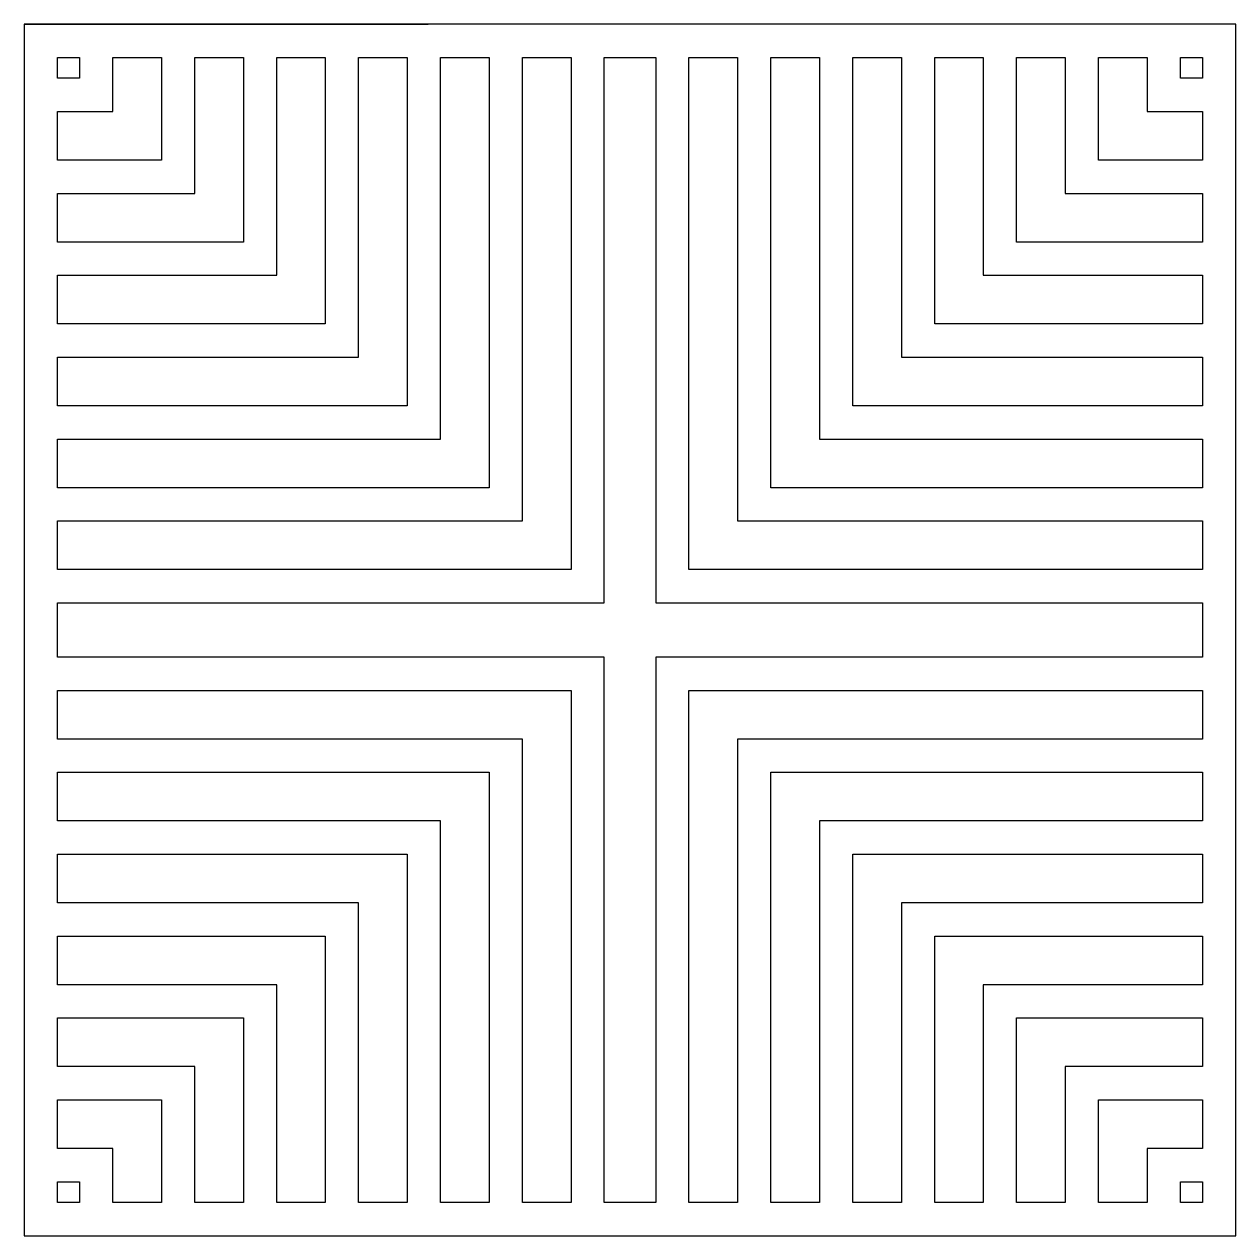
# Model space of a CAD drawing. Extents: x 283 to 1134, y 283 to 1134.
import ezdxf

# ---------------------------------------------------------------- set-up
doc = ezdxf.new("R2010")
doc.units = 0
doc.header["$MEASUREMENT"] = 0
doc.layers.add('Poly', color=3, linetype='CONTINUOUS')

msp = doc.modelspace()

# ---------------------------------------------------------------- linework, layer by layer
at = {"layer": 'Poly', "color": 0, "true_color": 0x000000}
for points in [[(283.4644, 1133.5372), (283.4644, 850.0732), (283.4644, 566.6092), (283.4644, 283.1452), (566.9294, 283.1452), (850.3934, 283.1452), (1133.8584, 283.1452), (1133.8584, 566.6092), (1133.8584, 850.0732), (1133.8584, 1133.5372), (850.3934, 1133.5372), (566.9294, 1133.5372), (283.4644, 1133.5372), (566.9294, 1133.5372), (283.4644, 1133.5372)], [(322.3394, 1110.1962), (322.3394, 1105.3512), (322.3394, 1100.5062), (322.3394, 1095.6602), (317.1624, 1095.6602), (311.9834, 1095.6602), (306.8054, 1095.6602), (306.8054, 1100.5062), (306.8054, 1105.3512), (306.8054, 1110.1962), (311.9834, 1110.1962), (317.1624, 1110.1962), (322.3394, 1110.1962)], [(633.1184, 784.8822), (633.1184, 893.3202), (633.1184, 1001.7582), (633.1184, 1110.1962), (644.5024, 1110.1962), (655.8864, 1110.1962), (667.2704, 1110.1962), (667.2704, 990.3752), (667.2704, 870.5542), (667.2704, 750.7342), (547.1154, 750.7342), (426.9604, 750.7342), (306.8054, 750.7342), (306.8054, 762.1162), (306.8054, 773.4992), (306.8054, 784.8822), (415.5764, 784.8822), (524.3474, 784.8822), (633.1184, 784.8822)], [(575.6344, 842.3662), (575.6344, 931.6432), (575.6344, 1020.9202), (575.6344, 1110.1962), (587.0154, 1110.1962), (598.3964, 1110.1962), (609.7774, 1110.1962), (609.7774, 1009.5382), (609.7774, 908.8812), (609.7774, 808.2232), (508.7874, 808.2232), (407.7964, 808.2232), (306.8054, 808.2232), (306.8054, 819.6042), (306.8054, 830.9852), (306.8054, 842.3662), (396.4154, 842.3662), (486.0244, 842.3662), (575.6344, 842.3662)], [(518.1454, 899.8562), (518.1454, 969.9692), (518.1454, 1040.0832), (518.1454, 1110.1962), (529.5274, 1110.1962), (540.9104, 1110.1962), (552.2934, 1110.1962), (552.2934, 1028.7002), (552.2934, 947.2032), (552.2934, 865.7072), (470.4644, 865.7072), (388.6344, 865.7072), (306.8054, 865.7072), (306.8054, 877.0902), (306.8054, 888.4732), (306.8054, 899.8562), (377.2524, 899.8562), (447.6984, 899.8562), (518.1454, 899.8562)], [(460.6604, 957.3402), (460.6604, 1008.2922), (460.6604, 1059.2442), (460.6604, 1110.1962), (472.0414, 1110.1962), (483.4224, 1110.1962), (494.8034, 1110.1962), (494.8034, 1047.8632), (494.8034, 985.5302), (494.8034, 923.1972), (432.1374, 923.1972), (369.4714, 923.1972), (306.8054, 923.1972), (306.8054, 934.5782), (306.8054, 945.9592), (306.8054, 957.3402), (358.0904, 957.3402), (409.3764, 957.3402), (460.6604, 957.3402)], [(403.1704, 1014.8302), (403.1704, 1046.6182), (403.1704, 1078.4072), (403.1704, 1110.1962), (414.5534, 1110.1962), (425.9364, 1110.1962), (437.3194, 1110.1962), (437.3194, 1067.0252), (437.3194, 1023.8532), (437.3194, 980.6812), (393.8154, 980.6812), (350.3104, 980.6812), (306.8054, 980.6812), (306.8054, 992.0642), (306.8054, 1003.4462), (306.8054, 1014.8302), (338.9274, 1014.8302), (371.0494, 1014.8302), (403.1704, 1014.8302)], [(345.6814, 1110.1962), (357.0644, 1110.1962), (368.4464, 1110.1962), (379.8294, 1110.1962), (379.8294, 1086.1882), (379.8294, 1062.1792), (379.8294, 1038.1712), (355.4884, 1038.1712), (331.1474, 1038.1712), (306.8054, 1038.1712), (306.8054, 1049.5532), (306.8054, 1060.9372), (306.8054, 1072.3192), (319.7644, 1072.3192), (332.7224, 1072.3192), (345.6814, 1072.3192), (345.6814, 1084.9452), (345.6814, 1097.5702), (345.6814, 1110.1962)], [(726.7144, 689.2912), (726.7144, 561.6892), (726.7144, 434.0882), (726.7144, 306.4862), (714.6794, 306.4862), (702.6454, 306.4862), (690.6114, 306.4862), (690.6114, 434.0882), (690.6114, 561.6892), (690.6114, 689.2912), (562.6764, 689.2912), (434.7404, 689.2912), (306.8054, 689.2912), (306.8054, 701.9912), (306.8054, 714.6922), (306.8054, 727.3922), (434.7404, 727.3922), (562.6764, 727.3922), (690.6114, 727.3922), (690.6114, 854.9932), (690.6114, 982.5952), (690.6114, 1110.1962), (702.6454, 1110.1962), (714.6794, 1110.1962), (726.7144, 1110.1962), (726.7144, 982.5952), (726.7144, 854.9932), (726.7144, 727.3922), (854.6484, 727.3922), (982.5834, 727.3922), (1110.5164, 727.3922), (1110.5164, 714.6922), (1110.5164, 701.9912), (1110.5164, 689.2912), (982.5834, 689.2912), (854.6484, 689.2912), (726.7144, 689.2912)], [(750.0554, 750.7342), (750.0554, 870.5542), (750.0554, 990.3752), (750.0554, 1110.1962), (761.4384, 1110.1962), (772.8214, 1110.1962), (784.2044, 1110.1962), (784.2044, 1001.7582), (784.2044, 893.3202), (784.2044, 784.8822), (892.9754, 784.8822), (1001.7464, 784.8822), (1110.5164, 784.8822), (1110.5164, 773.4992), (1110.5164, 762.1162), (1110.5164, 750.7342), (990.3634, 750.7342), (870.2094, 750.7342), (750.0554, 750.7342)], [(807.5454, 808.2232), (807.5454, 908.8812), (807.5454, 1009.5382), (807.5454, 1110.1962), (818.9264, 1110.1962), (830.3074, 1110.1962), (841.6884, 1110.1962), (841.6884, 1020.9202), (841.6884, 931.6432), (841.6884, 842.3662), (931.2974, 842.3662), (1020.9074, 842.3662), (1110.5164, 842.3662), (1110.5164, 830.9852), (1110.5164, 819.6042), (1110.5164, 808.2232), (1009.5264, 808.2232), (908.5364, 808.2232), (807.5454, 808.2232)], [(865.0294, 865.7072), (865.0294, 947.2032), (865.0294, 1028.7002), (865.0294, 1110.1962), (876.4124, 1110.1962), (887.7954, 1110.1962), (899.1774, 1110.1962), (899.1774, 1040.0832), (899.1774, 969.9692), (899.1774, 899.8562), (969.6244, 899.8562), (1040.0704, 899.8562), (1110.5164, 899.8562), (1110.5164, 888.4732), (1110.5164, 877.0902), (1110.5164, 865.7072), (1028.6874, 865.7072), (946.8584, 865.7072), (865.0294, 865.7072)], [(922.5194, 923.1972), (922.5194, 985.5302), (922.5194, 1047.8632), (922.5194, 1110.1962), (933.9004, 1110.1962), (945.2814, 1110.1962), (956.6624, 1110.1962), (956.6624, 1059.2442), (956.6624, 1008.2922), (956.6624, 957.3402), (1007.9474, 957.3402), (1059.2324, 957.3402), (1110.5164, 957.3402), (1110.5164, 945.9592), (1110.5164, 934.5782), (1110.5164, 923.1972), (1047.8514, 923.1972), (985.1854, 923.1972), (922.5194, 923.1972)], [(980.0034, 980.6812), (980.0034, 1023.8532), (980.0034, 1067.0252), (980.0034, 1110.1962), (991.3854, 1110.1962), (1002.7684, 1110.1962), (1014.1514, 1110.1962), (1014.1514, 1078.4072), (1014.1514, 1046.6182), (1014.1514, 1014.8302), (1046.2734, 1014.8302), (1078.3954, 1014.8302), (1110.5164, 1014.8302), (1110.5164, 1003.4462), (1110.5164, 992.0642), (1110.5164, 980.6812), (1067.0124, 980.6812), (1023.5074, 980.6812), (980.0034, 980.6812)], [(1037.4934, 1038.1712), (1037.4934, 1062.1792), (1037.4934, 1086.1882), (1037.4934, 1110.1962), (1048.8764, 1110.1962), (1060.2584, 1110.1962), (1071.6414, 1110.1962), (1071.6414, 1097.5702), (1071.6414, 1084.9452), (1071.6414, 1072.3192), (1084.5994, 1072.3192), (1097.5584, 1072.3192), (1110.5164, 1072.3192), (1110.5164, 1060.9372), (1110.5164, 1049.5532), (1110.5164, 1038.1712), (1086.1754, 1038.1712), (1061.8344, 1038.1712), (1037.4934, 1038.1712)], [(1110.5164, 1095.6602), (1105.3384, 1095.6602), (1100.1614, 1095.6602), (1094.9824, 1095.6602), (1094.9824, 1100.5062), (1094.9824, 1105.3512), (1094.9824, 1110.1962), (1100.1614, 1110.1962), (1105.3384, 1110.1962), (1110.5164, 1110.1962), (1110.5164, 1105.3512), (1110.5164, 1100.5062), (1110.5164, 1095.6602)], [(306.8054, 631.8002), (306.8054, 643.1832), (306.8054, 654.5662), (306.8054, 665.9492), (426.9604, 665.9492), (547.1154, 665.9492), (667.2704, 665.9492), (667.2704, 546.1292), (667.2704, 426.3072), (667.2704, 306.4862), (655.8864, 306.4862), (644.5024, 306.4862), (633.1184, 306.4862), (633.1184, 414.9242), (633.1184, 523.3622), (633.1184, 631.8002), (524.3474, 631.8002), (415.5764, 631.8002), (306.8054, 631.8002)], [(784.2044, 631.8002), (784.2044, 523.3622), (784.2044, 414.9242), (784.2044, 306.4862), (772.8214, 306.4862), (761.4384, 306.4862), (750.0554, 306.4862), (750.0554, 426.3072), (750.0554, 546.1292), (750.0554, 665.9492), (870.2094, 665.9492), (990.3634, 665.9492), (1110.5164, 665.9492), (1110.5164, 654.5662), (1110.5164, 643.1832), (1110.5164, 631.8002), (1001.7464, 631.8002), (892.9754, 631.8002), (784.2044, 631.8002)], [(306.8054, 574.3162), (306.8054, 585.6972), (306.8054, 597.0792), (306.8054, 608.4602), (407.7964, 608.4602), (508.7874, 608.4602), (609.7774, 608.4602), (609.7774, 507.8012), (609.7774, 407.1442), (609.7774, 306.4862), (598.3964, 306.4862), (587.0154, 306.4862), (575.6344, 306.4862), (575.6344, 395.7632), (575.6344, 485.0402), (575.6344, 574.3162), (486.0244, 574.3162), (396.4154, 574.3162), (306.8054, 574.3162)], [(841.6884, 574.3162), (841.6884, 485.0402), (841.6884, 395.7632), (841.6884, 306.4862), (830.3074, 306.4862), (818.9264, 306.4862), (807.5454, 306.4862), (807.5454, 407.1442), (807.5454, 507.8012), (807.5454, 608.4602), (908.5364, 608.4602), (1009.5264, 608.4602), (1110.5164, 608.4602), (1110.5164, 597.0792), (1110.5164, 585.6972), (1110.5164, 574.3162), (1020.9074, 574.3162), (931.2974, 574.3162), (841.6884, 574.3162)], [(306.8054, 516.8272), (306.8054, 528.2102), (306.8054, 539.5922), (306.8054, 550.9752), (388.6344, 550.9752), (470.4644, 550.9752), (552.2934, 550.9752), (552.2934, 469.4792), (552.2934, 387.9832), (552.2934, 306.4862), (540.9104, 306.4862), (529.5274, 306.4862), (518.1454, 306.4862), (518.1454, 376.5992), (518.1454, 446.7142), (518.1454, 516.8272), (447.6984, 516.8272), (377.2524, 516.8272), (306.8054, 516.8272)], [(899.1774, 516.8272), (899.1774, 446.7142), (899.1774, 376.5992), (899.1774, 306.4862), (887.7954, 306.4862), (876.4124, 306.4862), (865.0294, 306.4862), (865.0294, 387.9832), (865.0294, 469.4792), (865.0294, 550.9752), (946.8584, 550.9752), (1028.6874, 550.9752), (1110.5164, 550.9752), (1110.5164, 539.5922), (1110.5164, 528.2102), (1110.5164, 516.8272), (1040.0704, 516.8272), (969.6244, 516.8272), (899.1774, 516.8272)], [(306.8054, 459.3422), (306.8054, 470.7232), (306.8054, 482.1042), (306.8054, 493.4852), (369.4714, 493.4852), (432.1374, 493.4852), (494.8034, 493.4852), (494.8034, 431.1522), (494.8034, 368.8192), (494.8034, 306.4862), (483.4224, 306.4862), (472.0414, 306.4862), (460.6604, 306.4862), (460.6604, 357.4382), (460.6604, 408.3902), (460.6604, 459.3422), (409.3764, 459.3422), (358.0904, 459.3422), (306.8054, 459.3422)], [(956.6624, 459.3422), (956.6624, 408.3902), (956.6624, 357.4382), (956.6624, 306.4862), (945.2814, 306.4862), (933.9004, 306.4862), (922.5194, 306.4862), (922.5194, 368.8192), (922.5194, 431.1522), (922.5194, 493.4852), (985.1854, 493.4852), (1047.8514, 493.4852), (1110.5164, 493.4852), (1110.5164, 482.1042), (1110.5164, 470.7232), (1110.5164, 459.3422), (1059.2324, 459.3422), (1007.9474, 459.3422), (956.6624, 459.3422)], [(306.8054, 401.8512), (306.8054, 413.2352), (306.8054, 424.6182), (306.8054, 436.0022), (350.3104, 436.0022), (393.8154, 436.0022), (437.3194, 436.0022), (437.3194, 392.8302), (437.3194, 349.6582), (437.3194, 306.4862), (425.9364, 306.4862), (414.5534, 306.4862), (403.1704, 306.4862), (403.1704, 338.2752), (403.1704, 370.0632), (403.1704, 401.8512), (371.0494, 401.8512), (338.9274, 401.8512), (306.8054, 401.8512)], [(1014.1514, 401.8512), (1014.1514, 370.0632), (1014.1514, 338.2752), (1014.1514, 306.4862), (1002.7684, 306.4862), (991.3854, 306.4862), (980.0034, 306.4862), (980.0034, 349.6582), (980.0034, 392.8302), (980.0034, 436.0022), (1023.5074, 436.0022), (1067.0124, 436.0022), (1110.5164, 436.0022), (1110.5164, 424.6182), (1110.5164, 413.2352), (1110.5164, 401.8512), (1078.3954, 401.8512), (1046.2734, 401.8512), (1014.1514, 401.8512)], [(379.8294, 306.4862), (368.4464, 306.4862), (357.0644, 306.4862), (345.6814, 306.4862), (345.6814, 319.1112), (345.6814, 331.7372), (345.6814, 344.3622), (332.7224, 344.3622), (319.7644, 344.3622), (306.8054, 344.3622), (306.8054, 355.7452), (306.8054, 367.1282), (306.8054, 378.5102), (331.1474, 378.5102), (355.4884, 378.5102), (379.8294, 378.5102), (379.8294, 354.5032), (379.8294, 330.4942), (379.8294, 306.4862)], [(1071.6414, 306.4862), (1060.2584, 306.4862), (1048.8764, 306.4862), (1037.4934, 306.4862), (1037.4934, 330.4942), (1037.4934, 354.5032), (1037.4934, 378.5102), (1061.8344, 378.5102), (1086.1754, 378.5102), (1110.5164, 378.5102), (1110.5164, 367.1282), (1110.5164, 355.7452), (1110.5164, 344.3622), (1097.5584, 344.3622), (1084.5994, 344.3622), (1071.6414, 344.3622), (1071.6414, 331.7372), (1071.6414, 319.1112), (1071.6414, 306.4862)], [(306.8054, 321.0202), (311.9834, 321.0202), (317.1624, 321.0202), (322.3394, 321.0202), (322.3394, 316.1752), (322.3394, 311.3312), (322.3394, 306.4862), (317.1624, 306.4862), (311.9834, 306.4862), (306.8054, 306.4862), (306.8054, 311.3312), (306.8054, 316.1752), (306.8054, 321.0202)], [(1094.9824, 306.4862), (1094.9824, 311.3312), (1094.9824, 316.1752), (1094.9824, 321.0202), (1100.1614, 321.0202), (1105.3384, 321.0202), (1110.5164, 321.0202), (1110.5164, 316.1752), (1110.5164, 311.3312), (1110.5164, 306.4862), (1105.3384, 306.4862), (1100.1614, 306.4862), (1094.9824, 306.4862)]]:
    msp.add_lwpolyline(points, dxfattribs=at)

doc.saveas('drawing.dxf')
